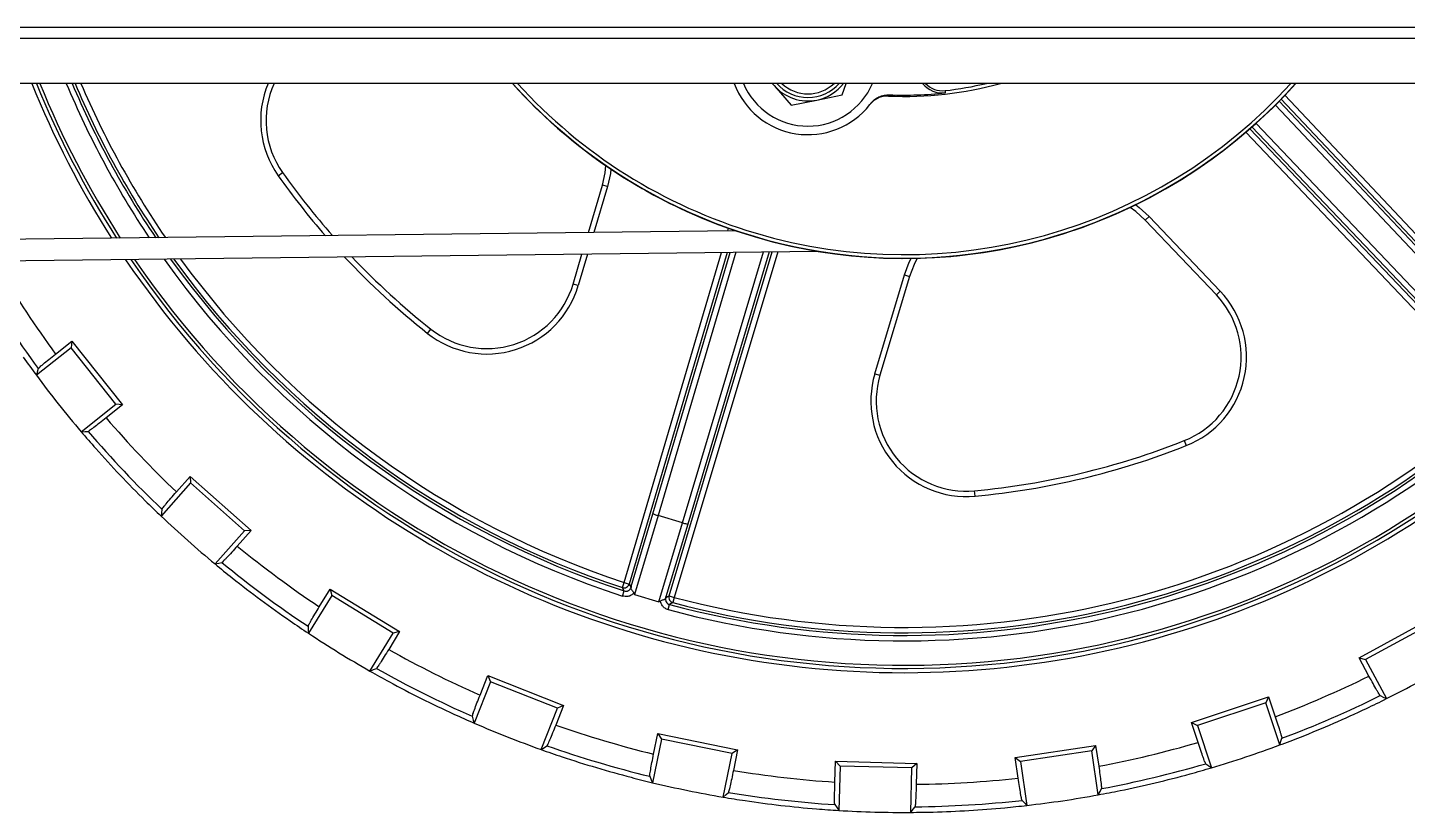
# Model space of a CAD drawing. Header units: inches. Extents: x 0 to 11, y 0 to 8.4.
# Drawn here: x 4.9013 to 5.2207, y 3.3376 to 3.5192 of the extents above; entities that cross this region are included whole.
import ezdxf

# ---------------------------------------------------------------- set-up
doc = ezdxf.new("R2010")
doc.units = ezdxf.units.IN
doc.header["$MEASUREMENT"] = 0

msp = doc.modelspace()

# ---------------------------------------------------------------- linework, layer by layer
at = {"color": 7, "linetype": 'Continuous', "lineweight": 25}
for p, q in [((5.414825608614485, 3.519239700638624), (2.857533941947648, 3.519239700638604)), ((5.459096441947821, 3.516739700638624), (2.813263108614489, 3.516739700638603)), ((5.459096441947822, 3.506323033971958), (2.813263108614489, 3.506323033971936)), ((5.073648066075373, 3.506323033971955), (5.074097281711438, 3.505811648886163)), ((5.073676107293894, 3.506323033971955), (5.074097281711438, 3.505811648886163)), ((5.074097281711438, 3.505811648886163), (5.078066339766282, 3.501293290817266)), ((5.089861423563242, 3.503649542957548), (5.090766505382406, 3.506323033971955)), ((5.113657905467458, 3.504647193033822), (5.11371432715185, 3.504152870070718)), ((5.078066339766282, 3.501293290817266), (5.083963881664762, 3.502471416887408)), ((5.083963881664762, 3.502471416887408), (5.089861423563242, 3.503649542957548)), ((5.236971945874865, 3.451643961596703), (5.190129267127446, 3.50131213972991)), ((5.191010606259463, 3.502199227766287), (5.237829819342431, 3.452555930720863)), ((5.250075543924886, 3.440514590437315), (5.191463409295895, 3.502662145217809)), ((5.192331356739916, 3.503563432714223), (5.250984778247342, 3.441372100675735)), ((5.242200561837445, 3.43305295329117), (5.183288540989158, 3.494999377231535)), ((5.184235663679711, 3.495817063312134), (5.243106215614872, 3.433914244239433)), ((5.231748139958579, 3.446796238019881), (5.184722503836176, 3.496244040851251)), ((5.1856561757956, 3.497075870474728), (5.232705381037742, 3.447603284540314)), ((4.959293164468466, 3.484964617140194), (4.960313290796967, 3.485687003653009)), ((5.031088472420985, 3.471808514896366), (5.034332613276828, 3.482804069029965)), ((5.035531520005116, 3.482450342218899), (5.032396394504413, 3.471824280130223)), ((5.035531520005116, 3.482450342218899), (5.034332613276828, 3.482804069029965)), ((5.159995294932276, 3.474687849143131), (5.160901084700803, 3.475549269421063)), ((5.160901084700803, 3.475549269421063), (5.177379187502813, 3.458222422926781)), ((5.06521012187683, 3.472219805285969), (4.17792755397165, 3.46152481255079)), ((5.063395651364455, 3.472197934295093), (5.063569535655042, 3.472787290372744)), ((5.064751233919134, 3.472375901104878), (5.06470337708249, 3.47221369716203)), ((5.176473397734287, 3.457361002648849), (5.159995294932276, 3.474687849143131)), ((5.084284994776952, 3.467449363897781), (4.158969270016988, 3.456295932835317)), ((5.027566175446311, 3.459870190150112), (5.029607894131136, 3.46679030531223)), ((5.030915816214563, 3.466806070546087), (5.028765082174599, 3.459516463339046)), ((5.039378369237696, 3.390794771639228), (5.061915073074605, 3.467179724710957)), ((5.063222798792641, 3.467195487577894), (5.040577095967654, 3.390441097935075)), ((5.04605419200477, 3.406718476881753), (5.063899806001598, 3.467203647985236)), ((5.065207531719634, 3.467219410852174), (5.047231735333081, 3.406293005049869)), ((5.0497778276038, 3.387705655670229), (5.073628628120527, 3.467320915793314)), ((5.074938046520675, 3.467336699063248), (5.050975070415505, 3.3873469907682)), ((5.052864346730964, 3.404618390042221), (5.071641326212994, 3.467296961553445)), ((5.072950744613141, 3.467312744823378), (5.054083071893738, 3.404331434388156)), ((5.028765082174599, 3.459516463339046), (5.027566175446311, 3.459870190150112)), ((5.097408774910621, 3.439108210414076), (5.104270703668873, 3.462013699169104)), ((5.105468126256085, 3.461654980410695), (5.098606197497833, 3.438749491655667)), ((5.104270703668873, 3.462013699169104), (5.105468126256085, 3.461654980410695)), ((5.176473397734287, 3.457361002648849), (5.177379187502813, 3.458222422926781)), ((4.90774692956132, 3.443667725840738), (4.911538286592115, 3.446677290992989)), ((4.911538286592115, 3.446677290992989), (4.911362071015231, 3.44514436585176)), ((4.911538286592115, 3.446677290992989), (4.923257125751642, 3.431914260125559)), ((4.993861708304717, 3.448463572502371), (4.994638464248309, 3.449442934643814)), ((4.911362071015231, 3.44514436585176), (4.903312202323955, 3.438754409934475)), ((4.921724200610412, 3.432090475702443), (4.911362071015231, 3.44514436585176)), ((5.097408774910621, 3.439108210414076), (5.098606197497833, 3.438749491655667)), ((4.913674331919138, 3.42570051978516), (4.921724200610412, 3.432090475702443)), ((4.923257125751642, 3.431914260125559), (4.919465768720848, 3.428904694973308)), ((4.923257125751642, 3.431914260125559), (4.921724200610412, 3.432090475702443)), ((5.169039810295491, 3.423631140509753), (5.169499584817689, 3.422468769059339)), ((4.935720278314405, 3.41174150224379), (4.938931430608512, 3.415363707578204)), ((4.938931430608512, 3.415363707578204), (4.953035807676088, 3.402859915386423)), ((4.938931430608512, 3.415363707578204), (4.939024081799469, 3.413823471500531)), ((4.939024081799469, 3.413823471500531), (4.93220611290198, 3.406132748343085)), ((4.951495571598415, 3.402767264195466), (4.939024081799469, 3.413823471500531)), ((5.120604480978539, 3.410782054244221), (5.12048893907134, 3.412026702816181)), ((5.041033836887957, 3.389832381078687), (5.04605419200477, 3.406718476881753)), ((5.04723158585837, 3.406293049489753), (5.041798495080603, 3.388018706491012)), ((5.047231735333081, 3.406293005049869), (5.04723158585837, 3.406293049489753)), ((5.052864346730965, 3.404618390042222), (5.047231735333081, 3.406293005049869)), ((4.944677602700925, 3.395076541038022), (4.951495571598415, 3.402767264195466)), ((4.953035807676088, 3.402859915386423), (4.949824655381982, 3.399237710052009)), ((4.953035807676088, 3.402859915386423), (4.951495571598415, 3.402767264195466)), ((5.047431405427909, 3.386344002603598), (5.052864496205676, 3.404618345602338)), ((5.054083071893738, 3.404331434388156), (5.049062716776926, 3.387445338585091)), ((5.052864496205676, 3.404618345602338), (5.052864346730965, 3.404618390042222)), ((4.968812579591557, 3.385157830755328), (4.971345957911439, 3.389282617395744)), ((4.971345957911439, 3.389282617395744), (4.987407318527024, 3.379417985278137)), ((4.971345957911439, 3.389282617395744), (4.971704660710684, 3.387781869675451)), ((5.038987372953625, 3.389607697088305), (5.039378369237696, 3.390794771639228)), ((5.039378369237696, 3.390794771639228), (5.040577095967654, 3.390441097935075)), ((5.040981292133674, 3.3896649497442), (5.041033836887957, 3.389832381078687)), ((4.971704660710684, 3.387781869675451), (4.966325752141871, 3.379024058009288)), ((4.98590657080673, 3.379059282478892), (4.971704660710684, 3.387781869675451)), ((5.039007740812628, 3.387642119629958), (5.039395154907737, 3.388830368089884)), ((5.041798495080603, 3.388018706491012), (5.047431405427909, 3.386344002603598)), ((5.049062716776926, 3.387445338585091), (5.049015255194129, 3.387276395987948)), ((5.0497778276038, 3.387705655670229), (5.050975070415505, 3.3873469907682)), ((5.050975070415505, 3.3873469907682), (5.050654031802052, 3.386139117309479)), ((5.0495631306294, 3.384503927954712), (5.049887810925928, 3.385710827614441)), ((5.209493920163612, 3.373379079680177), (5.22606762248424, 3.382356309933812)), ((5.225627894360649, 3.380877272883744), (5.21097295721368, 3.372939351556585)), ((4.980527662237918, 3.370301470812731), (4.98590657080673, 3.379059282478892)), ((4.987407318527024, 3.379417985278137), (4.984873940207143, 3.375293198637721)), ((4.987407318527024, 3.379417985278137), (4.98590657080673, 3.379059282478892)), ((5.211799401019462, 3.369122716377554), (5.209493920163612, 3.373379079680177)), ((5.209493920163612, 3.373379079680177), (5.21097295721368, 3.372939351556585)), ((5.21097295721368, 3.372939351556585), (5.21586799031373, 3.363902174258278)), ((5.008410824895829, 3.367810821270289), (5.004634412070697, 3.35825202277122)), ((5.006018340563978, 3.364724442781544), (5.007796969491338, 3.369226481173135)), ((5.007796969491338, 3.369226481173135), (5.025327297340068, 3.36230074098485)), ((5.007796969491338, 3.369226481173135), (5.008410824895829, 3.367810821270289)), ((5.023911637437221, 3.361686885580359), (5.008410824895829, 3.367810821270289)), ((5.170699769855745, 3.358347820675408), (5.188580560071257, 3.364310673424593)), ((5.188580560071257, 3.364310673424593), (5.18789068031748, 3.362930464258024)), ((5.188580560071257, 3.364310673424593), (5.19011190576153, 3.359718631295269)), ((5.020135224612089, 3.352128087081293), (5.023911637437221, 3.361686885580359)), ((5.025327297340068, 3.36230074098485), (5.023548668412708, 3.357798702593259)), ((5.025327297340068, 3.36230074098485), (5.023911637437221, 3.361686885580359)), ((5.18789068031748, 3.362930464258024), (5.172079979022314, 3.357657940921632)), ((5.191142057496555, 3.353180568411864), (5.18789068031748, 3.362930464258024)), ((5.172231115546019, 3.353755778546085), (5.170699769855745, 3.358347820675408)), ((5.170699769855745, 3.358347820675408), (5.172079979022314, 3.357657940921632)), ((5.172079979022314, 3.357657940921632), (5.175331356201388, 3.347908045075472)), ((5.048027276130352, 3.354517136484996), (5.045968103441636, 3.344447790408432)), ((5.046207083011547, 3.351062196476227), (5.047176919806456, 3.355804694460607)), ((5.047176919806456, 3.355804694460607), (5.065643564747422, 3.352028281312671)), ((5.047176919806456, 3.355804694460607), (5.048027276130352, 3.354517136484996)), ((5.06435600677181, 3.351177924988775), (5.048027276130352, 3.354517136484996)), ((5.062296834083094, 3.34110857891221), (5.06435600677181, 3.351177924988775)), ((5.065643564747422, 3.352028281312671), (5.06435600677181, 3.351177924988775)), ((5.065643564747422, 3.352028281312671), (5.064673727952513, 3.347285783328292)), ((5.129884839126819, 3.350281453775076), (5.148529418474633, 3.353048750756375)), ((5.147610348737893, 3.351809306430412), (5.131124283452782, 3.349362384038337)), ((5.148529418474633, 3.353048750756375), (5.147610348737893, 3.351809306430412)), ((5.149119278545685, 3.341642937687998), (5.147610348737893, 3.351809306430412)), ((5.148529418474633, 3.353048750756375), (5.149240099835428, 3.348260556676765)), ((5.088157692331478, 3.344586212279935), (5.088289268993685, 3.349425071455667)), ((5.088289268993685, 3.349425071455667), (5.107131131364928, 3.348912729750623)), ((5.088289268993685, 3.349425071455667), (5.089350288590387, 3.348304737204845)), ((5.089350288590387, 3.348304737204845), (5.08907092295824, 3.338030795535983)), ((5.106010797114106, 3.347851710153922), (5.089350288590387, 3.348304737204845)), ((5.10573143148196, 3.337577768485061), (5.106010797114106, 3.347851710153922)), ((5.107131131364928, 3.348912729750623), (5.106010797114106, 3.347851710153922)), ((5.107131131364928, 3.348912729750623), (5.106999554702721, 3.344073870574892)), ((5.130595520487616, 3.345493259695465), (5.129884839126819, 3.350281453775076)), ((5.129884839126819, 3.350281453775076), (5.131124283452782, 3.349362384038337)), ((5.131124283452782, 3.349362384038337), (5.132633213260576, 3.33919601529592))]:
    msp.add_line(p, q, dxfattribs=at)
at = {"color": 7, "linetype": 'Continuous', "lineweight": 25, "flags": 128}
for points in [[(5.034332613276828, 3.482804069029965), (5.03495982656485, 3.485650381135577), (5.035136254537414, 3.487287393193905)], [(5.036322432903924, 3.486480851089135), (5.036196366090419, 3.485467433050847), (5.035531520005116, 3.482450342218899)], [(5.159995294932276, 3.474687849143131), (5.157843922985728, 3.476654187836955), (5.156514442943222, 3.47762548497228)], [(5.157806018134057, 3.478249474478643), (5.158620630437461, 3.477633588436516), (5.160901084700803, 3.475549269421063)], [(5.104270703668873, 3.462013699169104), (5.10536215407259, 3.464903957534994), (5.105810218081462, 3.465821643541066)], [(5.107244363456251, 3.465849144957208), (5.10649779644827, 3.46438163924644), (5.105468126256085, 3.461654980410695)], [(4.903745034574872, 3.44032298278124), (4.903502257518216, 3.43944427221355), (4.903312202323955, 3.438754409934475)], [(4.913674331919138, 3.42570051978516), (4.914584429389931, 3.425736955550911), (4.915300203598977, 3.425766138484716)], [(4.932359989642058, 3.40775265157535), (4.932273487403185, 3.406845132802169), (4.93220611290198, 3.406132748343085)], [(4.944677602700925, 3.395076541038022), (4.945567546741835, 3.395270460029923), (4.946267379169035, 3.395423492496412)], [(5.039395154907738, 3.388830368089884), (5.039166733323113, 3.389265447047855), (5.038987372953625, 3.389607697088305)], [(5.040577095967654, 3.390441097935075), (5.04080337995071, 3.390006231947402), (5.040981292133674, 3.3896649497442)], [(5.049015255194129, 3.387276395987948), (5.049442229059582, 3.387516558562856), (5.0497778276038, 3.387705655670229)], [(5.050654031802052, 3.386139117309479), (5.05022487840585, 3.385899051676972), (5.049887810925928, 3.385710827614441)], [(4.966195997904228, 3.380646071687053), (4.966268398809896, 3.379737319207075), (4.966325752141871, 3.379024058009288)], [(4.980527662237918, 3.370301470812731), (4.981370412349593, 3.370646980900341), (4.982033038940781, 3.370919213085457)], [(5.214398408144678, 3.364600810631113), (5.215221611330925, 3.364209135414689), (5.21586799031373, 3.363902174258278)], [(5.004224969372186, 3.359826862829662), (5.00445407355751, 3.358944488627142), (5.004634412070697, 3.35825202277122)], [(5.191142057496555, 3.353180568411864), (5.191419090743746, 3.354048242055186), (5.191636476953764, 3.354730830948781)], [(5.020135224612089, 3.352128087081293), (5.020905174258838, 3.352614690115435), (5.021510461440346, 3.352997850381991)], [(5.174005417220615, 3.348851257857561), (5.174748100413165, 3.348322585334624), (5.175331356201388, 3.347908045075472)], [(5.045291412991463, 3.345927606129282), (5.045670259241706, 3.345098420697861), (5.045968103441636, 3.344447790408432)], [(5.062296834083094, 3.34110857891221), (5.062970588734516, 3.341721489705927), (5.063500145161622, 3.342203935923111)], [(5.149119278545685, 3.341642937687998), (5.149542772982333, 3.342449323100497), (5.149875386924826, 3.34308379321581)], [(5.088147545653312, 3.33937062346739), (5.088664622916865, 3.338619821186811), (5.08907092295824, 3.338030795535983)], [(5.10573143148196, 3.337577768485061), (5.106288519443907, 3.338298364054031), (5.106726254812542, 3.338865437337665)], [(5.131491205453049, 3.340355145444174), (5.132130802598914, 3.339705539061809), (5.132633213260576, 3.33919601529592)]]:
    msp.add_lwpolyline(points, dxfattribs=at)
at = {"color": 7, "linetype": 'Continuous', "lineweight": 25}
for centre, radius, start, end in [((5.104192806709251, 3.587573033707842), 0.217658919934617, 201.9186925683165, 212.5458529140013), ((5.104192806709251, 3.587573033707843), 0.2166666666666666, 202.0243127616805, 212.7090389814441), ((5.104192806709251, 3.587573033707842), 0.2159393722946573, 202.1023965354758, 212.8297892100136), ((5.104192806709251, 3.587573033707842), 0.2102889992842367, 202.7290066907668, 213.8022228970114), ((5.104192806709251, 3.587573033707842), 0.2090391896652913, 202.8725826696322, 214.0259205375854), ((5.104192806709251, 3.587573033707843), 0.2084275008105851, 202.9435359735025, 214.1365936391583), ((5.104192806709251, 3.587573033707843), 0.2071776911916398, 203.0899287833123, 214.3652012146352), ((5.104192806709251, 3.587573033707843), 0.2166666666666666, 214.2821760284108, 337.9756872383207), ((5.104192806709251, 3.587573033707842), 0.2159393722946569, 214.4104429287337, 337.8976034645266), ((4.977315396271995, 3.4977267788666), 0.02208333333333232, 157.0912651466806, 215.3036215936479), ((4.977315396271995, 3.4977267788666), 0.0208333333333331, 155.6304588755035, 215.3036215936485), ((5.104192806709237, 3.587573033707838), 0.1217621332399779, 221.8578354040583, 251.0996533151154), ((5.104192806787781, 3.587573033971966), 0.1217621332399785, 221.8578355709297, 253.4376036334258), ((5.104192806787781, 3.587573033971966), 0.1217131387305181, 221.8785023401055, 318.121497659897), ((5.104192806787781, 3.587573033971966), 0.1208896042990768, 222.2294134955939, 253.437603633426), ((5.081928834355216, 3.512687580113571), 0.01822916666666747, 200.4347726483645, 321.7538164942192), ((5.081923307453556, 3.512686259095342), 0.01625000000000063, 203.0530394639236, 336.9469605360805), ((5.104192806787781, 3.587573033971966), 0.1217621332399779, 253.4376036334258, 318.1421644290723), ((5.104192806787781, 3.587573033971966), 0.120889604299076, 253.437603633426, 317.770586504408), ((5.081923307453556, 3.512686259095342), 0.01041666666666692, 221.2970189987067, 281.2970189987047), ((5.081923307453556, 3.512686259095342), 0.00962500000000049, 221.3849109953443, 318.6150890046609), ((5.081923307453556, 3.512686259095342), 0.008791666666667104, 226.3673829454307, 313.6326170545709), ((5.081923307453556, 3.512686259095342), 0.01041666666666735, 281.2970189987047, 322.3475918431989), ((5.104192806709237, 3.587573033707838), 0.121762133239978, 260.5900333506357, 318.1421645959445), ((5.104192806787781, 3.587573033971966), 0.0842672978693011, 267.5310083686157, 285.3787718196502), ((5.104192806787781, 3.587573033971966), 0.08396179545099416, 267.6701617878185, 276.5115216990563), ((5.113052416976526, 3.509952012770853), 0.005836795450993366, 218.4434303835996, 276.5115216990543), ((5.113052416976526, 3.509952012770854), 0.005339262941179568, 222.8184748539107, 276.5115216990601), ((5.104192806787781, 3.587573033971966), 0.08346426294117923, 276.5115216990567, 283.2271653526508), ((5.104192806709251, 3.587573033707843), 0.1775511010160952, 215.3036215936467, 221.0061465270984), ((5.104192806709251, 3.587573033707843), 0.1763011010160956, 215.3036215936468, 221.3517352171993), ((5.104192806709251, 3.587573033707843), 0.1775511010160958, 223.1569905540784, 231.5812101611021), ((5.104192806709251, 3.587573033707843), 0.1763011010160956, 223.5299119722325, 231.5812101611021), ((5.104192806709251, 3.587573033707842), 0.2435153389023902, 210.6604034709609, 216.2244282837901), ((5.104192806709251, 3.587573033707842), 0.2176589199346173, 214.1088660624543, 313.4424158773743), ((5.104192806709251, 3.587573033707842), 0.2102889992842366, 215.4442213277059, 251.9420659584117), ((5.104192806709251, 3.587573033707842), 0.2090391896652917, 215.6822406880883, 251.9420659584122), ((5.104192806709251, 3.587573033707843), 0.2084275008105848, 215.8000292616692, 251.76925228009), ((5.104192806709251, 3.587573033707843), 0.2071776911916398, 216.0433980466458, 251.7692522800898), ((5.104192806709251, 3.587573033707843), 0.2487204994597815, 210.583620547673, 216.3012112070782), ((5.00758439664152, 3.465765637001213), 0.02208333333333371, 231.5812101611029, 343.5617722190742), ((5.00758439664152, 3.465765637001213), 0.02083333333333417, 231.5812101611027, 343.5617722190734), ((5.161376901592177, 3.443003998016648), 0.02083333333333383, 291.5812101611041, 43.56177221907505), ((5.161376901592177, 3.443003998016648), 0.02208333333333374, 291.5812101611012, 43.56177221907513), ((5.104192806709251, 3.587573033707843), 0.2500000000000015, 215.352629049084, 216.532202705666), ((5.104192806709251, 3.587573033707843), 0.2500000000000015, 216.532202705666, 220.3526290490855), ((5.118563240618029, 3.432770845682173), 0.02208333333333358, 163.3230595356731, 275.3036215936494), ((5.118563240618029, 3.432770845682173), 0.02083333333333357, 163.3230595356711, 275.3036215936478), ((5.104192806709251, 3.587573033707842), 0.2102889992842371, 254.9427657963369, 311.9420659584117), ((5.104192806709251, 3.587573033707842), 0.2090391896652914, 254.9427657963367, 311.9420659584118), ((5.104192806709251, 3.587573033707843), 0.2084275008105851, 255.1155794746588, 311.7692522800896), ((5.104192806709251, 3.587573033707843), 0.2071776911916395, 255.1155794746588, 311.7692522800896), ((5.104192806709251, 3.587573033707842), 0.2435153389023905, 220.6604034709609, 226.22442828379), ((5.104192806709251, 3.587573033707843), 0.2500000000000018, 220.3526290490855, 221.5322027056644), ((5.104192806709251, 3.587573033707843), 0.2487204994597814, 220.5836205476729, 226.3012112070784), ((5.104192806709251, 3.587573033707843), 0.2500000000000018, 221.5322027056644, 225.352629049084), ((5.104192806709251, 3.587573033707843), 0.1763011010160959, 275.3036215936468, 291.5812101611024), ((5.104192806709251, 3.587573033707843), 0.1775511010160956, 275.303621593647, 291.581210161102), ((5.104192806709251, 3.587573033707843), 0.250000000000001, 225.352629049084, 226.532202705666), ((5.104192806709251, 3.587573033707843), 0.250000000000001, 226.532202705666, 230.3526290490855), ((5.104192806709251, 3.587573033707842), 0.2435153389023903, 230.6604034709609, 236.2244282837902), ((5.104192806709251, 3.587573033707843), 0.2487204994597814, 230.583620547673, 236.3012112070783), ((5.104192806709251, 3.587573033707843), 0.2499999999999999, 230.3526290490855, 231.5322027056635), ((5.104192806709251, 3.587573033707843), 0.2499999999999999, 231.5322027056635, 235.3526290490833), ((5.03937807317171, 3.390795340455752), 0.001250257344970488, 251.7902941078441, 343.5406099017262), ((5.050975629150668, 3.387347305446325), 0.001250257344969572, 163.3442218529311, 255.0945376469211), ((5.104192806709251, 3.587573033707843), 0.2500000000000022, 235.3526290490833, 236.532202705666), ((5.104192806709251, 3.587573033707843), 0.2500000000000022, 236.532202705666, 240.3526290490856), ((5.104192806709251, 3.587573033707842), 0.24351533890239, 240.6604034709612, 246.2244282837902), ((5.104192806709251, 3.587573033707843), 0.2500000000000003, 240.3526290490856, 241.5322027056633), ((5.104192806709251, 3.587573033707843), 0.2487204994597815, 240.5836205476731, 246.3012112070783), ((5.104192806709251, 3.587573033707843), 0.2500000000000017, 296.5322027056654, 300.3526290490847), ((5.104192806709251, 3.587573033707843), 0.2500000000000003, 241.5322027056633, 245.3526290490833), ((5.104192806709251, 3.587573033707842), 0.2435153389023902, 290.6604034709603, 296.2244282837897), ((5.104192806709251, 3.587573033707843), 0.2487204994597813, 290.5836205476724, 296.3012112070775), ((5.104192806709251, 3.587573033707843), 0.2500000000000017, 295.3526290490833, 296.5322027056654), ((5.104192806709251, 3.587573033707843), 0.250000000000001, 245.3526290490833, 246.5322027056659), ((5.104192806709251, 3.587573033707843), 0.2500000000000014, 291.5322027056637, 295.3526290490833), ((5.104192806709251, 3.587573033707843), 0.250000000000001, 246.5322027056659, 250.3526290490854), ((5.104192806709251, 3.587573033707842), 0.2435153389023904, 250.6604034709609, 256.2244282837903), ((5.104192806709251, 3.587573033707843), 0.2500000000000014, 290.3526290490849, 291.5322027056637), ((5.104192806709251, 3.587573033707843), 0.2500000000000012, 250.3526290490854, 251.5322027056638), ((5.104192806709251, 3.587573033707843), 0.2487204994597817, 250.583620547673, 256.3012112070783), ((5.104192806709251, 3.587573033707842), 0.2435153389023902, 280.6604034709603, 286.2244282837897), ((5.104192806709251, 3.587573033707843), 0.2499999999999999, 286.5322027056649, 290.3526290490849), ((5.104192806709251, 3.587573033707843), 0.2500000000000012, 251.5322027056638, 255.3526290490833), ((5.104192806709251, 3.587573033707843), 0.2487204994597819, 280.5836205476725, 286.3012112070776), ((5.104192806709251, 3.587573033707843), 0.2499999999999999, 285.3526290490834, 286.5322027056649), ((5.104192806709251, 3.587573033707843), 0.2500000000000003, 255.3526290490833, 256.5322027056656), ((5.104192806709251, 3.587573033707843), 0.2499999999999999, 256.5322027056656, 260.3526290490856), ((5.104192806709251, 3.587573033707842), 0.2435153389023901, 260.6604034709612, 266.2244282837903), ((5.104192806709251, 3.587573033707842), 0.2435153389023901, 270.660403470961, 276.2244282837897), ((5.104192806709251, 3.587573033707843), 0.2500000000000009, 281.5322027056638, 285.3526290490834), ((5.104192806709251, 3.587573033707843), 0.2487204994597817, 260.5836205476732, 266.3012112070783), ((5.104192806709251, 3.587573033707843), 0.250000000000002, 276.5322027056653, 280.3526290490849), ((5.104192806709251, 3.587573033707843), 0.2500000000000009, 280.3526290490849, 281.5322027056638), ((5.104192806709251, 3.587573033707843), 0.2499999999999999, 260.3526290490856, 261.5322027056635), ((5.104192806709251, 3.587573033707843), 0.2500000000000001, 261.5322027056635, 265.3526290490835), ((5.104192806709251, 3.587573033707843), 0.2500000000000003, 265.3526290490835, 266.5322027056656), ((5.104192806709251, 3.587573033707843), 0.2500000000000003, 266.5322027056656, 270.3526290490856), ((5.104192806709251, 3.587573033707843), 0.2487204994597818, 270.5836205476733, 276.3012112070776), ((5.104192806709251, 3.587573033707843), 0.2499999999999998, 271.5322027056631, 275.3526290490833), ((5.104192806709251, 3.587573033707843), 0.250000000000002, 275.3526290490833, 276.5322027056653), ((5.104192806709251, 3.587573033707843), 0.2500000000000003, 270.3526290490856, 271.5322027056631)]:
    msp.add_arc(centre, radius, start, end, dxfattribs=at)
for points, knots in [([(5.100562681313576, 3.50338396295182), (5.100151491236266, 3.503373714314075), (5.099327912847103, 3.503353187173389), (5.098150089950347, 3.502954060851757), (5.097077246749144, 3.502320636034363), (5.096523203066307, 3.50170953455753), (5.096245259278643, 3.501402966926889)], [0, 0, 0, 0, 0.2494817100424597, 0.4996904259627416, 0.7490126819945052, 0.9999999999999999, 0.9999999999999999, 0.9999999999999999, 0.9999999999999999]), ([(5.096423847743997, 3.501633300208475), (5.096699145514592, 3.501946911534244), (5.097250515765648, 3.502575016713042), (5.098330923832257, 3.503228863771767), (5.099524712036729, 3.503644854096784), (5.10036111167199, 3.503668709395675), (5.100779579908371, 3.503680644700803)], [0, 0, 0, 0, 0.2495104039326421, 0.4997229500240101, 0.7497009252761424, 1, 1, 1, 1]), ([(5.100779579908371, 3.503680644700803), (5.100739537539369, 3.50362521183617), (5.100668033308942, 3.503526224577802), (5.100594872201076, 3.503427431782018), (5.100562681313576, 3.50338396295182)], [0, 0, 0, 0, 0.5599999994665318, 1, 1, 1, 1]), ([(4.903745034574872, 3.44032298278124), (4.903798339394513, 3.440385715931212), (4.903882688664572, 3.440484984542272), (4.904366463484435, 3.440908152443984), (4.905047921156584, 3.44148435145188), (4.906184468269527, 3.442420058471039), (4.907226139515059, 3.443251860980215), (4.90774692956132, 3.443667725840738)], [0, 0, 0, 0, 0.2258044907773076, 0.357311854743236, 0.5009271414487737, 0.7504854067851243, 1, 1, 1, 1]), ([(4.919465768720848, 3.428904694973308), (4.918941877720097, 3.428491370098013), (4.91789444773103, 3.427664998068352), (4.91673700676174, 3.426778594957308), (4.916028950918029, 3.426253019102085), (4.915497652549613, 3.42586977297093), (4.915377562884281, 3.425806741839459), (4.915300203598977, 3.425766138484716)], [0, 0, 0, 0, 0.2498545218870573, 0.4995411617175675, 0.6366718540076163, 0.7659515027636057, 1, 1, 1, 1]), ([(4.932359989642058, 3.40775265157535), (4.932401591143997, 3.407823687951909), (4.932467421145061, 3.407936095546023), (4.932870364001792, 3.408436841190642), (4.933441412894209, 3.409122620324973), (4.934398209485527, 3.410241471188947), (4.935279614414334, 3.411241521062465), (4.935720278314405, 3.41174150224379)], [0, 0, 0, 0, 0.2258044893252518, 0.3573118536553173, 0.5009271414554824, 0.7504854067884673, 1, 1, 1, 1]), ([(5.04605419200477, 3.406718476881753), (5.046074813823144, 3.406701446105962), (5.04611767692829, 3.406666047097), (5.04643479840045, 3.406546470141325), (5.04683046688457, 3.406414355939346), (5.047101334036531, 3.406332440261798), (5.04723158585837, 3.406293049489753)], [0, 0, 0, 0, 0.270699382354751, 0.5626572728984404, 0.7896951086164729, 1, 1, 1, 1]), ([(5.052864496205676, 3.404618345602338), (5.053032866303774, 3.404569446791033), (5.053383040467247, 3.404467747614413), (5.053787773783626, 3.404367648765915), (5.054030551772783, 3.404320976518294), (5.054066013003076, 3.404328037601262), (5.054083071893738, 3.404331434388156)], [0, 0, 0, 0, 0.2702622342593338, 0.5620882381667139, 0.78933926422467, 1, 1, 1, 1]), ([(4.949824655381982, 3.399237710052009), (4.949380496574089, 3.398739691792729), (4.948492477397144, 3.397743989902211), (4.947506542841738, 3.396670065730981), (4.946900509246711, 3.396029521946932), (4.946443832486692, 3.395559839192293), (4.946336512494373, 3.395476912293841), (4.946267379169035, 3.395423492496412)], [0, 0, 0, 0, 0.2498545218868215, 0.499541161717095, 0.6366718540727593, 0.7659515028505628, 1, 1, 1, 1]), ([(5.039395154907737, 3.388830368089884), (5.039559508533918, 3.388796393422755), (5.03980635267409, 3.388745366574792), (5.040135928498995, 3.388811838487562), (5.040369269860522, 3.388904874935427), (5.040578066667798, 3.389044600886264), (5.040817494713441, 3.389279636154825), (5.040915632226125, 3.389511053226955), (5.040980940015485, 3.389665054861881)], [0, 0, 0, 0, 0.2494061374391675, 0.374585246339041, 0.5004590110173822, 0.6261694128141614, 0.7512261257041501, 1, 1, 1, 1]), ([(5.041033836887957, 3.389832381078687), (5.04102837345884, 3.389814320233445), (5.041017889192282, 3.389779661649662), (5.041001250569616, 3.389719746163595), (5.040984975607006, 3.389664274203477), (5.040971635883613, 3.389620956934527), (5.040959041427498, 3.389580856982989), (5.04093370090303, 3.389498968821456), (5.040919588813338, 3.389405884778847), (5.04095499085625, 3.389285007262458), (5.041060766380651, 3.38913733553081), (5.041219722692401, 3.388953334190686), (5.041394446602241, 3.388743773738235), (5.041541822483049, 3.38853530354963), (5.041590998315545, 3.388385555863207), (5.041613545434493, 3.388316896549749)], [0, 0, 0, 0, 0.03402677077964114, 0.06529703732051184, 0.09459872894892091, 0.1102043168051931, 0.125163102014455, 0.1534183000542091, 0.2472932729390605, 0.3745660260566739, 0.5050524831110601, 0.6579061563271488, 0.7924844661147237, 0.9048541287758993, 1, 1, 1, 1]), ([(5.041613545434493, 3.388316896549749), (5.04141422791379, 3.388140183497604), (5.041016554522968, 3.387787609983739), (5.040099539090718, 3.387454805483812), (5.039421227828741, 3.387571179815415), (5.039007740812627, 3.387642119629958)], [0, 0, 0, 0, 0.2817690329953524, 0.5621786102121104, 0.9999999999999999, 0.9999999999999999, 0.9999999999999999, 0.9999999999999999]), ([(5.041798495080603, 3.388018706491012), (5.041782970840642, 3.388025092229345), (5.041750351887173, 3.388038509704343), (5.041709766856039, 3.388079121628503), (5.041651997122915, 3.388167576776127), (5.041630087600592, 3.388252658213315), (5.041613545434493, 3.388316896549749)], [0, 0, 0, 0, 0.1366464377157578, 0.2871163937675073, 0.4617573650694828, 1, 1, 1, 1]), ([(5.047749222764952, 3.38649271650006), (5.047716429977512, 3.386462421442441), (5.047657700476093, 3.386408165193784), (5.04756917950624, 3.386356131650181), (5.047493085948028, 3.386333597598642), (5.047451071416289, 3.38634068511039), (5.047431405427909, 3.386344002603598)], [0, 0, 0, 0, 0.3653216879844098, 0.654264619400392, 0.8381696119006337, 1, 1, 1, 1]), ([(5.047749222764952, 3.38649271650006), (5.047817430808467, 3.386546049943644), (5.047966777093995, 3.38666282725147), (5.04822100735221, 3.386751214797257), (5.048465014365157, 3.38682159880138), (5.048609927833821, 3.386864262735565), (5.04878940590287, 3.386924891537501), (5.048897736797617, 3.386980881629597), (5.048955678565675, 3.38709159187272), (5.048975718715335, 3.387151099753937), (5.048987831834232, 3.387193367502057), (5.048999277597174, 3.38723416331316), (5.04901187372676, 3.387278097872675), (5.049028616660867, 3.387333665014188), (5.049047381651949, 3.387392830602386), (5.049057443750585, 3.387427283565891), (5.049062716776926, 3.387445338585091)], [0, 0, 0, 0, 0.1138666635878782, 0.2493190300705104, 0.3632433159842828, 0.4993310868999917, 0.5141910989296115, 0.7478522453365645, 0.8197731262554198, 0.8458659461535492, 0.8748731705234016, 0.8896696524313292, 0.9052276660468809, 0.9352713549300925, 0.9660790593703992, 0.9999999999999999, 0.9999999999999999, 0.9999999999999999, 0.9999999999999999]), ([(5.0495631306294, 3.384503927954712), (5.04931428258305, 3.384597218384715), (5.048817952033612, 3.384783287317382), (5.048094994322772, 3.38543807886415), (5.047880376668306, 3.386092684052491), (5.047749222764952, 3.38649271650006)], [0, 0, 0, 0, 0.2811138799039061, 0.5606851591347782, 1, 1, 1, 1]), ([(5.049015342130438, 3.387276369988443), (5.048996026503559, 3.387195350537878), (5.048957364826382, 3.387033184025617), (5.048962327531978, 3.38678103326858), (5.049013714752922, 3.386534991388008), (5.04914653368115, 3.386229903111498), (5.049420640079157, 3.385896430614013), (5.049731996334243, 3.385772731424992), (5.049887810925928, 3.385710827614441)], [0, 0, 0, 0, 0.1251213291348622, 0.2504397328529701, 0.3764420577842489, 0.5015239083567467, 0.7505434773984901, 1, 1, 1, 1]), ([(4.966195997904228, 3.380646071687053), (4.966224632048544, 3.380723252886443), (4.966269942570105, 3.380845384016355), (4.966579810250789, 3.381408492502262), (4.967023099330417, 3.382183014710116), (4.967771073617979, 3.383451013699874), (4.968465431187298, 3.384588924928388), (4.968812579591557, 3.385157830755328)], [0, 0, 0, 0, 0.2258044893432927, 0.3573118536688299, 0.5009271414553764, 0.7504854067884271, 1, 1, 1, 1]), ([(4.984873940207143, 3.375293198637721), (4.984523009132729, 3.374725619027255), (4.983821382781238, 3.373590841173975), (4.983036911762433, 3.372362026585204), (4.982551314440297, 3.371625977471184), (4.982183135180809, 3.371084129165751), (4.982091845725102, 3.370983826192109), (4.982033038940781, 3.370919213085457)], [0, 0, 0, 0, 0.2498545218869202, 0.4995411617172938, 0.6366718540465968, 0.7659515028156347, 1, 1, 1, 1]), ([(5.214398408144679, 3.364600810631113), (5.214345884337463, 3.36466419912721), (5.214262770937141, 3.36476450475491), (5.213930038523586, 3.365314412281174), (5.213480927155614, 3.366085572989259), (5.212756794962309, 3.367367337218516), (5.212118513715824, 3.368537624127114), (5.211799401019462, 3.369122716377554)], [0, 0, 0, 0, 0.2258044893628387, 0.3573118536834718, 0.5009271414552758, 0.7504854067883836, 1, 1, 1, 1]), ([(5.004224969372186, 3.359826862829662), (5.004239766125165, 3.359907843741057), (5.004263180430313, 3.360035987515102), (5.004470557763212, 3.36064434907808), (5.004772617914913, 3.361484080892559), (5.005289043077707, 3.362862700498014), (5.00577525558414, 3.364103898224659), (5.006018340563978, 3.364724442781544)], [0, 0, 0, 0, 0.2258044908430174, 0.3573118547924616, 0.5009271414484581, 0.750485406784947, 1, 1, 1, 1]), ([(5.023548668412708, 3.357798702593259), (5.023301627934885, 3.357178807250866), (5.022807712970486, 3.355939433085678), (5.022248541244026, 3.354593064990568), (5.021898134824035, 3.353783875027709), (5.021629640005002, 3.353186324956387), (5.021557154869554, 3.35307169356195), (5.021510461440346, 3.352997850381991)], [0, 0, 0, 0, 0.2498545218900312, 0.4995411617234778, 0.6366718531902686, 0.7659515016726288, 1, 1, 1, 1]), ([(5.19011190576153, 3.359718631295269), (5.190321122821664, 3.359084969354679), (5.190739416364967, 3.357818071243137), (5.191176494701002, 3.356427264787169), (5.191428205092393, 3.355582152407012), (5.191606623909991, 3.35495181735322), (5.191624780714687, 3.354817412063886), (5.191636476953764, 3.354730830948781)], [0, 0, 0, 0, 0.2498545218885759, 0.4995411617206799, 0.6366718535783333, 0.7659515021905969, 1, 1, 1, 1]), ([(5.045291412991463, 3.345927606129282), (5.045291922760766, 3.346009926187421), (5.045292729417068, 3.346140189020548), (5.045391315345258, 3.346775318899217), (5.045542968625462, 3.347654745496265), (5.045812153347623, 3.349102097061828), (5.046075447470221, 3.35040886812175), (5.046207083011547, 3.351062196476227)], [0, 0, 0, 0, 0.2258044901152303, 0.3573118542471923, 0.5009271414518279, 0.7504854067866602, 1, 1, 1, 1]), ([(5.174005417220615, 3.348851257857561), (5.173964698664877, 3.348922804003393), (5.173900265833316, 3.349036018253745), (5.173668078812577, 3.349635349826356), (5.173359701107087, 3.350472782241084), (5.172869146131539, 3.351860817827303), (5.172443780000425, 3.35312416182343), (5.172231115546019, 3.353755778546085)], [0, 0, 0, 0, 0.2258044893903712, 0.3573118537040974, 0.500927141455165, 0.750485406788311, 1, 1, 1, 1]), ([(5.149240099835428, 3.348260556676765), (5.149336104177067, 3.347600191323653), (5.14952804835318, 3.346279904329605), (5.149716975480536, 3.344834329493256), (5.149818109600588, 3.343958347218997), (5.149884361302198, 3.3433066062676), (5.149878903030728, 3.343171090000188), (5.149875386924826, 3.34308379321581)], [0, 0, 0, 0, 0.2498545218901751, 0.4995411617237632, 0.6366718531509985, 0.7659515016202143, 1, 1, 1, 1]), ([(5.064673727952513, 3.347285783328292), (5.064538084271202, 3.34663240746026), (5.064266888050178, 3.345326094740003), (5.063950005764362, 3.343903081848348), (5.063745437167552, 3.343045337861661), (5.063584784869367, 3.342410242284348), (5.063533306478904, 3.342284765487444), (5.063500145161622, 3.342203935923111)], [0, 0, 0, 0, 0.2498545218869494, 0.4995411617173389, 0.6366718540409901, 0.7659515028081408, 1, 1, 1, 1]), ([(5.088147545653312, 3.33937062346739), (5.088133752949992, 3.339451781419414), (5.088111927447782, 3.339580205341836), (5.088098726488195, 3.340222805437373), (5.088095364988332, 3.341115205884038), (5.088109130227908, 3.342587312363513), (5.088141505907982, 3.343919951179316), (5.088157692331478, 3.344586212279935)], [0, 0, 0, 0, 0.2258044901647653, 0.3573118542842924, 0.5009271414515716, 0.750485406786521, 1, 1, 1, 1]), ([(5.131491205453049, 3.340355145444174), (5.131463529361603, 3.34043267534585), (5.131419734857863, 3.340555358260648), (5.131295148115225, 3.341185903491841), (5.131136873972692, 3.34206416265393), (5.130894801479317, 3.343516294839479), (5.130695274998228, 3.344834309855099), (5.130595520487616, 3.345493259695465)], [0, 0, 0, 0, 0.225804488655492, 0.3573118531535054, 0.5009271414585363, 0.7504854067899996, 1, 1, 1, 1]), ([(5.106999554702721, 3.344073870574892), (5.10697942928254, 3.343406866676351), (5.106939191964833, 3.342073307052011), (5.106874227428292, 3.340616886891059), (5.106821712368381, 3.339736650998041), (5.106773783929222, 3.339083306971844), (5.106744876428317, 3.33895079732119), (5.106726254812542, 3.338865437337664)], [0, 0, 0, 0, 0.2498545218851479, 0.4995411617137412, 0.6366718545425137, 0.765951503477551, 1, 1, 1, 1])]:
    msp.add_open_spline(points, degree=3, knots=knots, dxfattribs=at)

doc.saveas('drawing.dxf')
